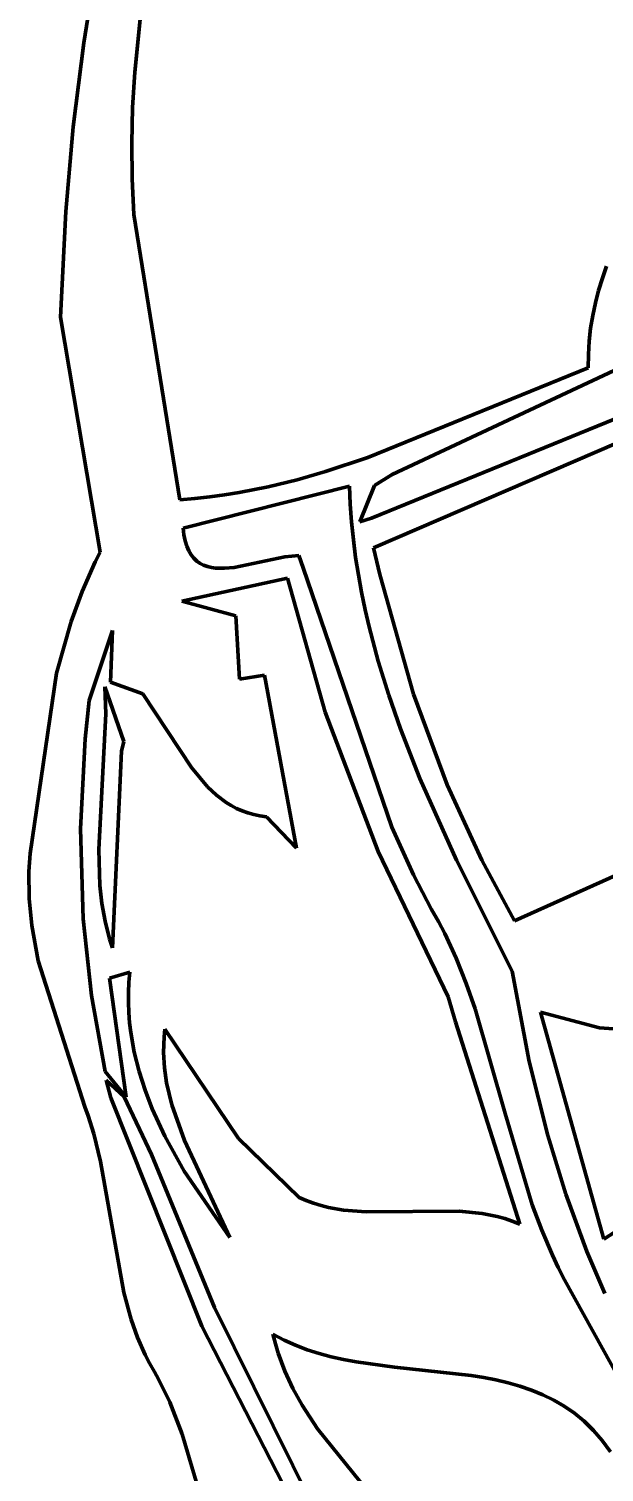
# Model space of a CAD drawing. Header units: millimetres. Extents: x 0 to 10.4, y 0 to 10.4.
# Drawn here: x 3.439 to 3.914, y 3.891 to 5.085 of the extents above; entities that cross this region are included whole.
import ezdxf

# ---------------------------------------------------------------- set-up
doc = ezdxf.new("R2010")
doc.units = ezdxf.units.MM
doc.layers.add('color#2b2b2bff', color=7, linetype='CONTINUOUS', lineweight=100)
doc.layers.add('color#fdfdfdff', color=7, linetype='CONTINUOUS', lineweight=100)

msp = doc.modelspace()

# ---------------------------------------------------------------- linework, layer by layer
at = {"layer": 'color#2b2b2bff'}
for p, q in [((3.4845, 5.0733), (3.4928, 5.1253)), ((3.531, 5.0929), (3.5266, 5.0491)), ((3.4757, 5.0037), (3.4845, 5.0733)), ((3.5266, 5.0491), (3.5248, 5.0197)), ((3.5248, 5.0197), (3.5241, 4.9903)), ((3.4695, 4.9338), (3.4757, 5.0037)), ((3.5241, 4.9903), (3.5244, 4.9608)), ((3.5244, 4.9608), (3.5258, 4.9313)), ((3.4651, 4.8462), (3.4695, 4.9338)), ((3.5258, 4.9313), (3.5638, 4.6952)), ((3.913, 4.8785), (3.9165, 4.8884)), ((3.9099, 4.8684), (3.913, 4.8785)), ((3.9072, 4.8582), (3.9099, 4.8684)), ((3.905, 4.8478), (3.9072, 4.8582)), ((3.4979, 4.6518), (3.4651, 4.8462)), ((3.9022, 4.8265), (3.9033, 4.8372)), ((3.9033, 4.8372), (3.905, 4.8478)), ((3.9015, 4.8155), (3.9022, 4.8265)), ((3.9531, 4.8166), (3.7393, 4.7161)), ((3.9014, 4.8043), (3.9015, 4.8155)), ((3.7192, 4.7301), (3.9014, 4.8043)), ((3.7223, 4.68), (3.9806, 4.7855)), ((3.9745, 4.7637), (3.7239, 4.6556)), ((3.6843, 4.7185), (3.7192, 4.7301)), ((3.6607, 4.7118), (3.6843, 4.7185)), ((3.704, 4.7065), (3.5665, 4.6717)), ((3.6128, 4.7012), (3.6369, 4.7059)), ((3.6369, 4.7059), (3.6607, 4.7118)), ((3.7047, 4.6916), (3.704, 4.7065)), ((3.7248, 4.7071), (3.7127, 4.677)), ((3.7393, 4.7161), (3.7248, 4.7071)), ((3.5638, 4.6952), (3.5762, 4.6962)), ((3.5762, 4.6962), (3.5885, 4.6976)), ((3.5885, 4.6976), (3.6007, 4.6992)), ((3.6007, 4.6992), (3.6128, 4.7012)), ((3.7057, 4.6769), (3.7047, 4.6916)), ((3.5665, 4.6717), (3.5672, 4.6661)), ((3.7072, 4.6622), (3.7057, 4.6769)), ((3.7127, 4.677), (3.7223, 4.68)), ((3.5672, 4.6661), (3.5682, 4.6612)), ((3.5682, 4.6612), (3.5696, 4.6568)), ((3.7091, 4.6476), (3.7072, 4.6622)), ((3.4939, 4.6438), (3.4979, 4.6518)), ((3.5696, 4.6568), (3.5712, 4.653)), ((3.5712, 4.653), (3.5732, 4.6497)), ((3.5732, 4.6497), (3.5754, 4.6469)), ((3.5754, 4.6469), (3.5778, 4.6445)), ((3.6087, 4.6393), (3.6505, 4.648)), ((3.6505, 4.648), (3.6622, 4.6492)), ((3.6622, 4.6492), (3.6657, 4.639)), ((3.7114, 4.6331), (3.7091, 4.6476)), ((3.7239, 4.6556), (3.729, 4.6333)), ((3.4831, 4.6194), (3.4939, 4.6438)), ((3.5778, 4.6445), (3.5806, 4.6426)), ((3.5806, 4.6426), (3.5835, 4.6411)), ((3.5835, 4.6411), (3.5866, 4.64)), ((3.5866, 4.64), (3.5899, 4.6392)), ((3.5899, 4.6392), (3.5934, 4.6387)), ((3.5934, 4.6387), (3.6008, 4.6386)), ((3.6008, 4.6386), (3.6087, 4.6393)), ((3.6657, 4.639), (3.7389, 4.4243)), ((3.729, 4.6333), (3.7569, 4.5344)), ((3.6529, 4.6305), (3.5654, 4.6114)), ((3.684, 4.5196), (3.6529, 4.6305)), ((3.714, 4.6187), (3.7114, 4.6331)), ((3.474, 4.5944), (3.4831, 4.6194)), ((3.5654, 4.6114), (3.6101, 4.5992)), ((3.7169, 4.6043), (3.714, 4.6187)), ((3.6101, 4.5992), (3.6131, 4.5468)), ((3.7202, 4.59), (3.7169, 4.6043)), ((3.462, 4.5518), (3.474, 4.5944)), ((3.5083, 4.5871), (3.489, 4.5292)), ((3.5066, 4.5443), (3.5083, 4.5871)), ((3.7278, 4.5617), (3.7202, 4.59)), ((3.7364, 4.5336), (3.7278, 4.5617)), ((3.44, 4.4026), (3.462, 4.5518)), ((3.6131, 4.5468), (3.6339, 4.5502)), ((3.6339, 4.5502), (3.6603, 4.4069)), ((3.5018, 4.5405), (3.5174, 4.4952)), ((3.5026, 4.5181), (3.5018, 4.5405)), ((3.5333, 4.5346), (3.5066, 4.5443)), ((3.489, 4.5292), (3.4856, 4.4975)), ((3.5734, 4.4736), (3.5333, 4.5346)), ((3.7461, 4.5058), (3.7364, 4.5336)), ((3.7569, 4.5344), (3.7848, 4.4594)), ((3.4968, 4.4058), (3.5026, 4.5181)), ((3.7278, 4.4041), (3.684, 4.5196)), ((3.7622, 4.4646), (3.7461, 4.5058)), ((3.4856, 4.4975), (3.4818, 4.423)), ((3.5174, 4.4952), (3.5156, 4.4872)), ((3.5156, 4.4872), (3.5082, 4.3246)), ((3.5868, 4.4578), (3.5734, 4.4736)), ((3.5942, 4.4509), (3.5868, 4.4578)), ((3.7925, 4.3971), (3.7622, 4.4646)), ((3.7848, 4.4594), (3.8133, 4.3971)), ((3.6021, 4.4449), (3.5942, 4.4509)), ((3.6063, 4.4423), (3.6021, 4.4449)), ((3.6107, 4.4399), (3.6063, 4.4423)), ((3.6152, 4.4379), (3.6107, 4.4399)), ((3.62, 4.4361), (3.6152, 4.4379)), ((3.6249, 4.4347), (3.62, 4.4361)), ((3.63, 4.4337), (3.6249, 4.4347)), ((3.6354, 4.433), (3.63, 4.4337)), ((3.6603, 4.4069), (3.6354, 4.433)), ((3.4818, 4.423), (3.484, 4.3485)), ((3.7389, 4.4243), (3.7568, 4.385)), ((3.4391, 4.3876), (3.44, 4.4026)), ((3.4977, 4.3761), (3.4968, 4.4058)), ((3.7855, 4.2839), (3.7278, 4.4041)), ((3.8386, 4.3052), (3.7925, 4.3971)), ((3.8133, 4.3971), (3.8405, 4.3469)), ((3.4394, 4.3652), (3.4391, 4.3876)), ((3.7568, 4.385), (3.7719, 4.3562)), ((3.8405, 4.3469), (3.9323, 4.3883)), ((3.4994, 4.3613), (3.4977, 4.3761)), ((3.4414, 4.3431), (3.4394, 4.3652)), ((3.502, 4.3466), (3.4994, 4.3613)), ((3.484, 4.3485), (3.4907, 4.285)), ((3.7719, 4.3562), (3.7775, 4.3464)), ((3.4466, 4.3138), (3.4414, 4.3431)), ((3.5058, 4.3319), (3.502, 4.3466)), ((3.7775, 4.3464), (3.7827, 4.3363)), ((3.7827, 4.3363), (3.7875, 4.3262)), ((3.5082, 4.3246), (3.5058, 4.3319)), ((3.7875, 4.3262), (3.7921, 4.3159)), ((3.4853, 4.193), (3.4466, 4.3138)), ((3.7921, 4.3159), (3.8004, 4.2951)), ((3.5056, 4.2995), (3.5225, 4.3045)), ((3.5195, 4.2009), (3.5056, 4.2995)), ((3.5225, 4.3045), (3.5217, 4.296)), ((3.8526, 4.2305), (3.8386, 4.3052)), ((3.5217, 4.296), (3.5213, 4.2875)), ((3.5213, 4.2875), (3.5213, 4.2792)), ((3.8004, 4.2951), (3.8079, 4.274)), ((3.4907, 4.285), (3.5022, 4.2222)), ((3.5213, 4.2792), (3.5217, 4.2709)), ((3.7916, 4.2634), (3.7855, 4.2839)), ((3.5217, 4.2709), (3.5223, 4.2626)), ((3.8447, 4.096), (3.7916, 4.2634)), ((3.8079, 4.274), (3.8326, 4.1874)), ((3.9107, 4.2584), (3.8619, 4.2714)), ((3.8619, 4.2714), (3.9142, 4.0835)), ((3.5223, 4.2626), (3.5233, 4.2544)), ((3.5233, 4.2544), (3.5261, 4.2383)), ((3.5508, 4.2508), (3.5514, 4.2573)), ((3.5514, 4.2573), (3.6122, 4.1667)), ((3.9222, 4.2576), (3.9107, 4.2584)), ((3.5504, 4.2379), (3.5508, 4.2508)), ((3.5261, 4.2383), (3.5301, 4.2223)), ((3.5511, 4.2252), (3.5504, 4.2379)), ((3.868, 4.1692), (3.8526, 4.2305)), ((3.5022, 4.2222), (3.5195, 4.2009)), ((3.5301, 4.2223), (3.5351, 4.2067)), ((3.5529, 4.2128), (3.5511, 4.2252)), ((3.503, 4.2151), (3.5067, 4.2004)), ((3.5179, 4.2013), (3.503, 4.2151)), ((3.5351, 4.2067), (3.541, 4.1913)), ((3.5572, 4.1947), (3.5529, 4.2128)), ((3.488, 4.1856), (3.4853, 4.193)), ((3.5067, 4.2004), (3.582, 4.0114)), ((3.5403, 4.1534), (3.5179, 4.2013)), ((3.5676, 4.1652), (3.5572, 4.1947)), ((3.4926, 4.1707), (3.488, 4.1856)), ((3.541, 4.1913), (3.5513, 4.1688)), ((3.8326, 4.1874), (3.8551, 4.1119)), ((3.4982, 4.1478), (3.4926, 4.1707)), ((3.5513, 4.1688), (3.5675, 4.1397)), ((3.8829, 4.1208), (3.868, 4.1692)), ((3.605, 4.0849), (3.5676, 4.1652)), ((3.6122, 4.1667), (3.6623, 4.118)), ((3.5174, 4.0394), (3.4982, 4.1478)), ((3.5925, 4.0269), (3.5403, 4.1534)), ((3.5675, 4.1397), (3.605, 4.0849)), ((3.9003, 4.0734), (3.8829, 4.1208)), ((3.9142, 4.0835), (3.9726, 4.1211)), ((3.6623, 4.118), (3.6683, 4.1154)), ((3.6683, 4.1154), (3.6744, 4.1132)), ((3.6744, 4.1132), (3.6805, 4.1113)), ((3.6805, 4.1113), (3.6866, 4.1098)), ((3.6866, 4.1098), (3.6991, 4.1076)), ((3.8551, 4.1119), (3.8629, 4.0908)), ((3.6991, 4.1076), (3.7179, 4.1061)), ((3.7179, 4.1061), (3.7947, 4.1067)), ((3.7947, 4.1067), (3.8137, 4.1048)), ((3.8137, 4.1048), (3.8262, 4.1022)), ((3.8262, 4.1022), (3.8324, 4.1005)), ((3.8324, 4.1005), (3.8386, 4.0984)), ((3.8386, 4.0984), (3.8447, 4.096)), ((3.8629, 4.0908), (3.8717, 4.0702)), ((3.9151, 4.0385), (3.9003, 4.0734)), ((3.8717, 4.0702), (3.8765, 4.06)), ((3.8765, 4.06), (3.8817, 4.0499)), ((3.8817, 4.0499), (3.9528, 3.9209)), ((3.5236, 4.0169), (3.5174, 4.0394)), ((3.6735, 3.8633), (3.5925, 4.0269)), ((3.5289, 4.0022), (3.5236, 4.0169)), ((3.5352, 3.9878), (3.5289, 4.0022)), ((3.582, 4.0114), (3.6862, 3.8086)), ((3.6408, 4.0049), (3.6428, 3.9969)), ((3.65, 4), (3.6408, 4.0049)), ((3.6428, 3.9969), (3.6451, 3.9892)), ((3.6451, 3.9892), (3.6477, 3.9816)), ((3.6594, 3.9957), (3.65, 4)), ((3.669, 3.992), (3.6594, 3.9957)), ((3.6789, 3.9888), (3.669, 3.992)), ((3.689, 3.9861), (3.6789, 3.9888)), ((3.5388, 3.9808), (3.5352, 3.9878)), ((3.5428, 3.9738), (3.5388, 3.9808)), ((3.6477, 3.9816), (3.6506, 3.9742)), ((3.6992, 3.9838), (3.689, 3.9861)), ((3.7096, 3.9819), (3.6992, 3.9838)), ((3.7412, 3.9777), (3.7096, 3.9819)), ((3.8047, 3.9707), (3.7412, 3.9777)), ((3.5463, 3.9676), (3.5428, 3.9738)), ((3.5556, 3.9485), (3.5463, 3.9676)), ((3.6506, 3.9742), (3.6573, 3.9599)), ((3.815, 3.969), (3.8047, 3.9707)), ((3.8251, 3.967), (3.815, 3.969)), ((3.8351, 3.9647), (3.8251, 3.967)), ((3.8449, 3.9619), (3.8351, 3.9647)), ((3.6573, 3.9599), (3.6648, 3.9462)), ((3.8544, 3.9586), (3.8449, 3.9619)), ((3.8637, 3.9548), (3.8544, 3.9586)), ((3.8728, 3.9503), (3.8637, 3.9548)), ((3.5657, 3.9221), (3.5556, 3.9485)), ((3.6648, 3.9462), (3.6776, 3.9266)), ((3.8815, 3.9452), (3.8728, 3.9503)), ((3.8899, 3.9394), (3.8815, 3.9452)), ((3.8979, 3.9328), (3.8899, 3.9394)), ((3.9056, 3.9253), (3.8979, 3.9328)), ((3.6001, 3.8068), (3.5657, 3.9221)), ((3.6776, 3.9266), (3.7472, 3.8406)), ((3.9128, 3.9169), (3.9056, 3.9253)), ((3.9196, 3.9076), (3.9128, 3.9169))]:
    msp.add_line(p, q, dxfattribs=at)
at = {"layer": 'color#fdfdfdff'}
for p, q in [((3.4928, 5.1253), (3.4845, 5.0733)), ((3.5266, 5.0491), (3.531, 5.0929)), ((3.4845, 5.0733), (3.4757, 5.0037)), ((3.5248, 5.0197), (3.5266, 5.0491)), ((3.5241, 4.9903), (3.5248, 5.0197)), ((3.4757, 5.0037), (3.4695, 4.9338)), ((3.5244, 4.9608), (3.5241, 4.9903)), ((3.5258, 4.9313), (3.5244, 4.9608)), ((3.4695, 4.9338), (3.4651, 4.8462)), ((3.5638, 4.6952), (3.5258, 4.9313)), ((3.9165, 4.8884), (3.913, 4.8785)), ((3.913, 4.8785), (3.9099, 4.8684)), ((3.9099, 4.8684), (3.9072, 4.8582)), ((3.9072, 4.8582), (3.905, 4.8478)), ((3.4651, 4.8462), (3.4979, 4.6518)), ((3.9033, 4.8372), (3.9022, 4.8265)), ((3.905, 4.8478), (3.9033, 4.8372)), ((3.9022, 4.8265), (3.9015, 4.8155)), ((3.7393, 4.7161), (3.9531, 4.8166)), ((3.9015, 4.8155), (3.9014, 4.8043)), ((3.9014, 4.8043), (3.7192, 4.7301)), ((3.9806, 4.7855), (3.7223, 4.68)), ((3.7239, 4.6556), (3.9745, 4.7637)), ((3.7192, 4.7301), (3.6843, 4.7185)), ((3.6843, 4.7185), (3.6607, 4.7118)), ((3.5665, 4.6717), (3.704, 4.7065)), ((3.6369, 4.7059), (3.6128, 4.7012)), ((3.6607, 4.7118), (3.6369, 4.7059)), ((3.704, 4.7065), (3.7047, 4.6916)), ((3.7127, 4.677), (3.7248, 4.7071)), ((3.7248, 4.7071), (3.7393, 4.7161)), ((3.5762, 4.6962), (3.5638, 4.6952)), ((3.5885, 4.6976), (3.5762, 4.6962)), ((3.6007, 4.6992), (3.5885, 4.6976)), ((3.6128, 4.7012), (3.6007, 4.6992)), ((3.7047, 4.6916), (3.7057, 4.6769)), ((3.5672, 4.6661), (3.5665, 4.6717)), ((3.7057, 4.6769), (3.7072, 4.6622)), ((3.7223, 4.68), (3.7127, 4.677)), ((3.5682, 4.6612), (3.5672, 4.6661)), ((3.5696, 4.6568), (3.5682, 4.6612)), ((3.7072, 4.6622), (3.7091, 4.6476)), ((3.4979, 4.6518), (3.4939, 4.6438)), ((3.5712, 4.653), (3.5696, 4.6568)), ((3.5732, 4.6497), (3.5712, 4.653)), ((3.5754, 4.6469), (3.5732, 4.6497)), ((3.5778, 4.6445), (3.5754, 4.6469)), ((3.6505, 4.648), (3.6087, 4.6393)), ((3.6622, 4.6492), (3.6505, 4.648)), ((3.6657, 4.639), (3.6622, 4.6492)), ((3.7091, 4.6476), (3.7114, 4.6331)), ((3.729, 4.6333), (3.7239, 4.6556)), ((3.4939, 4.6438), (3.4831, 4.6194)), ((3.5806, 4.6426), (3.5778, 4.6445)), ((3.5835, 4.6411), (3.5806, 4.6426)), ((3.5866, 4.64), (3.5835, 4.6411)), ((3.5899, 4.6392), (3.5866, 4.64)), ((3.5934, 4.6387), (3.5899, 4.6392)), ((3.6008, 4.6386), (3.5934, 4.6387)), ((3.6087, 4.6393), (3.6008, 4.6386)), ((3.7389, 4.4243), (3.6657, 4.639)), ((3.7569, 4.5344), (3.729, 4.6333)), ((3.5654, 4.6114), (3.6529, 4.6305)), ((3.6529, 4.6305), (3.684, 4.5196)), ((3.7114, 4.6331), (3.714, 4.6187)), ((3.4831, 4.6194), (3.474, 4.5944)), ((3.6101, 4.5992), (3.5654, 4.6114)), ((3.714, 4.6187), (3.7169, 4.6043)), ((3.6131, 4.5468), (3.6101, 4.5992)), ((3.7169, 4.6043), (3.7202, 4.59)), ((3.474, 4.5944), (3.462, 4.5518)), ((3.489, 4.5292), (3.5083, 4.5871)), ((3.5083, 4.5871), (3.5066, 4.5443)), ((3.7202, 4.59), (3.7278, 4.5617)), ((3.7278, 4.5617), (3.7364, 4.5336)), ((3.462, 4.5518), (3.44, 4.4026)), ((3.6339, 4.5502), (3.6131, 4.5468)), ((3.6603, 4.4069), (3.6339, 4.5502)), ((3.5018, 4.5405), (3.5026, 4.5181)), ((3.5174, 4.4952), (3.5018, 4.5405)), ((3.5066, 4.5443), (3.5333, 4.5346)), ((3.4856, 4.4975), (3.489, 4.5292)), ((3.5333, 4.5346), (3.5734, 4.4736)), ((3.7364, 4.5336), (3.7461, 4.5058)), ((3.7848, 4.4594), (3.7569, 4.5344)), ((3.5026, 4.5181), (3.4968, 4.4058)), ((3.684, 4.5196), (3.7278, 4.4041)), ((3.7461, 4.5058), (3.7622, 4.4646)), ((3.4818, 4.423), (3.4856, 4.4975)), ((3.5156, 4.4872), (3.5174, 4.4952)), ((3.5082, 4.3246), (3.5156, 4.4872)), ((3.5734, 4.4736), (3.5868, 4.4578)), ((3.5868, 4.4578), (3.5942, 4.4509)), ((3.7622, 4.4646), (3.7925, 4.3971)), ((3.8133, 4.3971), (3.7848, 4.4594)), ((3.5942, 4.4509), (3.6021, 4.4449)), ((3.6021, 4.4449), (3.6063, 4.4423)), ((3.6063, 4.4423), (3.6107, 4.4399)), ((3.6107, 4.4399), (3.6152, 4.4379)), ((3.6152, 4.4379), (3.62, 4.4361)), ((3.62, 4.4361), (3.6249, 4.4347)), ((3.6249, 4.4347), (3.63, 4.4337)), ((3.63, 4.4337), (3.6354, 4.433)), ((3.6354, 4.433), (3.6603, 4.4069)), ((3.484, 4.3485), (3.4818, 4.423)), ((3.7568, 4.385), (3.7389, 4.4243)), ((3.44, 4.4026), (3.4391, 4.3876)), ((3.4968, 4.4058), (3.4977, 4.3761)), ((3.7278, 4.4041), (3.7855, 4.2839)), ((3.7925, 4.3971), (3.8386, 4.3052)), ((3.8405, 4.3469), (3.8133, 4.3971)), ((3.4391, 4.3876), (3.4394, 4.3652)), ((3.7719, 4.3562), (3.7568, 4.385)), ((3.9323, 4.3883), (3.8405, 4.3469)), ((3.4977, 4.3761), (3.4994, 4.3613)), ((3.4394, 4.3652), (3.4414, 4.3431)), ((3.4994, 4.3613), (3.502, 4.3466)), ((3.4907, 4.285), (3.484, 4.3485)), ((3.7775, 4.3464), (3.7719, 4.3562)), ((3.4414, 4.3431), (3.4466, 4.3138)), ((3.502, 4.3466), (3.5058, 4.3319)), ((3.7827, 4.3363), (3.7775, 4.3464)), ((3.7875, 4.3262), (3.7827, 4.3363)), ((3.5058, 4.3319), (3.5082, 4.3246)), ((3.7921, 4.3159), (3.7875, 4.3262)), ((3.4466, 4.3138), (3.4853, 4.193)), ((3.8004, 4.2951), (3.7921, 4.3159)), ((3.5225, 4.3045), (3.5056, 4.2995)), ((3.5056, 4.2995), (3.5195, 4.2009)), ((3.5217, 4.296), (3.5225, 4.3045)), ((3.8386, 4.3052), (3.8526, 4.2305)), ((3.5213, 4.2875), (3.5217, 4.296)), ((3.5213, 4.2792), (3.5213, 4.2875)), ((3.8079, 4.274), (3.8004, 4.2951)), ((3.5022, 4.2222), (3.4907, 4.285)), ((3.5217, 4.2709), (3.5213, 4.2792)), ((3.7855, 4.2839), (3.7916, 4.2634)), ((3.5223, 4.2626), (3.5217, 4.2709)), ((3.7916, 4.2634), (3.8447, 4.096)), ((3.8326, 4.1874), (3.8079, 4.274)), ((3.9142, 4.0835), (3.8619, 4.2714)), ((3.8619, 4.2714), (3.9107, 4.2584)), ((3.5233, 4.2544), (3.5223, 4.2626)), ((3.5261, 4.2383), (3.5233, 4.2544)), ((3.5514, 4.2573), (3.5508, 4.2508)), ((3.6122, 4.1667), (3.5514, 4.2573)), ((3.9107, 4.2584), (3.9222, 4.2576)), ((3.5508, 4.2508), (3.5504, 4.2379)), ((3.5301, 4.2223), (3.5261, 4.2383)), ((3.5504, 4.2379), (3.5511, 4.2252)), ((3.8526, 4.2305), (3.868, 4.1692)), ((3.5195, 4.2009), (3.5022, 4.2222)), ((3.5351, 4.2067), (3.5301, 4.2223)), ((3.5511, 4.2252), (3.5529, 4.2128)), ((3.503, 4.2151), (3.5179, 4.2013)), ((3.5067, 4.2004), (3.503, 4.2151)), ((3.541, 4.1913), (3.5351, 4.2067)), ((3.5529, 4.2128), (3.5572, 4.1947)), ((3.4853, 4.193), (3.488, 4.1856)), ((3.582, 4.0114), (3.5067, 4.2004)), ((3.5179, 4.2013), (3.5403, 4.1534)), ((3.5572, 4.1947), (3.5676, 4.1652)), ((3.488, 4.1856), (3.4926, 4.1707)), ((3.5513, 4.1688), (3.541, 4.1913)), ((3.8551, 4.1119), (3.8326, 4.1874)), ((3.4926, 4.1707), (3.4982, 4.1478)), ((3.5675, 4.1397), (3.5513, 4.1688)), ((3.868, 4.1692), (3.8829, 4.1208)), ((3.5676, 4.1652), (3.605, 4.0849)), ((3.6623, 4.118), (3.6122, 4.1667)), ((3.4982, 4.1478), (3.5174, 4.0394)), ((3.5403, 4.1534), (3.5925, 4.0269)), ((3.605, 4.0849), (3.5675, 4.1397)), ((3.8829, 4.1208), (3.9003, 4.0734)), ((3.9726, 4.1211), (3.9142, 4.0835)), ((3.6683, 4.1154), (3.6623, 4.118)), ((3.6744, 4.1132), (3.6683, 4.1154)), ((3.6805, 4.1113), (3.6744, 4.1132)), ((3.6866, 4.1098), (3.6805, 4.1113)), ((3.6991, 4.1076), (3.6866, 4.1098)), ((3.8629, 4.0908), (3.8551, 4.1119)), ((3.7179, 4.1061), (3.6991, 4.1076)), ((3.7947, 4.1067), (3.7179, 4.1061)), ((3.8137, 4.1048), (3.7947, 4.1067)), ((3.8262, 4.1022), (3.8137, 4.1048)), ((3.8324, 4.1005), (3.8262, 4.1022)), ((3.8386, 4.0984), (3.8324, 4.1005)), ((3.8447, 4.096), (3.8386, 4.0984)), ((3.8717, 4.0702), (3.8629, 4.0908)), ((3.9003, 4.0734), (3.9151, 4.0385)), ((3.8765, 4.06), (3.8717, 4.0702)), ((3.8817, 4.0499), (3.8765, 4.06)), ((3.9528, 3.9209), (3.8817, 4.0499)), ((3.5174, 4.0394), (3.5236, 4.0169)), ((3.5925, 4.0269), (3.6735, 3.8633)), ((3.5236, 4.0169), (3.5289, 4.0022)), ((3.5289, 4.0022), (3.5352, 3.9878)), ((3.6862, 3.8086), (3.582, 4.0114)), ((3.6408, 4.0049), (3.65, 4)), ((3.6428, 3.9969), (3.6408, 4.0049)), ((3.6451, 3.9892), (3.6428, 3.9969)), ((3.6477, 3.9816), (3.6451, 3.9892)), ((3.65, 4), (3.6594, 3.9957)), ((3.6594, 3.9957), (3.669, 3.992)), ((3.669, 3.992), (3.6789, 3.9888)), ((3.6789, 3.9888), (3.689, 3.9861)), ((3.5352, 3.9878), (3.5388, 3.9808)), ((3.5388, 3.9808), (3.5428, 3.9738)), ((3.6506, 3.9742), (3.6477, 3.9816)), ((3.689, 3.9861), (3.6992, 3.9838)), ((3.6992, 3.9838), (3.7096, 3.9819)), ((3.7096, 3.9819), (3.7412, 3.9777)), ((3.7412, 3.9777), (3.8047, 3.9707)), ((3.5428, 3.9738), (3.5463, 3.9676)), ((3.5463, 3.9676), (3.5556, 3.9485)), ((3.6573, 3.9599), (3.6506, 3.9742)), ((3.8047, 3.9707), (3.815, 3.969)), ((3.815, 3.969), (3.8251, 3.967)), ((3.8251, 3.967), (3.8351, 3.9647)), ((3.8351, 3.9647), (3.8449, 3.9619)), ((3.6648, 3.9462), (3.6573, 3.9599)), ((3.8449, 3.9619), (3.8544, 3.9586)), ((3.8544, 3.9586), (3.8637, 3.9548)), ((3.8637, 3.9548), (3.8728, 3.9503)), ((3.5556, 3.9485), (3.5657, 3.9221)), ((3.6776, 3.9266), (3.6648, 3.9462)), ((3.8728, 3.9503), (3.8815, 3.9452)), ((3.8815, 3.9452), (3.8899, 3.9394)), ((3.8899, 3.9394), (3.8979, 3.9328)), ((3.8979, 3.9328), (3.9056, 3.9253)), ((3.5657, 3.9221), (3.6001, 3.8068)), ((3.7472, 3.8406), (3.6776, 3.9266)), ((3.9056, 3.9253), (3.9128, 3.9169)), ((3.9128, 3.9169), (3.9196, 3.9076))]:
    msp.add_line(p, q, dxfattribs=at)

doc.saveas('drawing.dxf')
